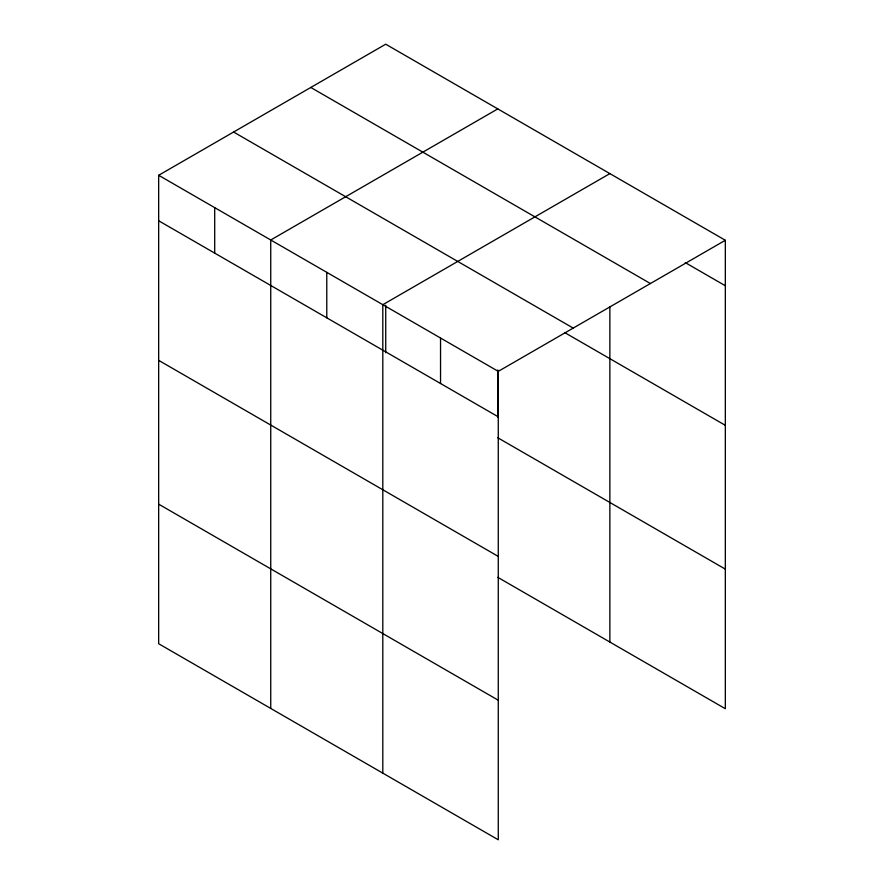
<?xml version="1.0" encoding="UTF-8"?>
<svg xmlns="http://www.w3.org/2000/svg" width="884" height="884" viewBox="0 0 884 884"><rect width="100%" height="100%" fill="white"/><g stroke="black" fill="none" stroke-linecap="round" stroke-linejoin="round"><path stroke-width="1.33" d="M158.667 175.286L498.278 371.357L498.278 839.8L158.667 643.729L158.667 175.286L385.722 44.2L725.333 240.271L725.333 708.714L497.791 577.34M497.791 108.898L270.736 239.995L270.736 708.438M609.861 173.607L382.805 304.693L382.805 773.135M498.278 371.357L725.333 240.271M685.277 262.625L725.333 285.753M310.792 87.461L650.403 283.532M233.597 132.025L573.208 328.097M564.556 332.506L725.333 425.326M158.667 220.768L498.278 416.839M497.791 437.768L725.333 569.13M158.667 360.352L498.278 556.423M158.667 504.156L498.278 700.227M609.861 306.671L609.861 642.049M497.791 369.932L497.791 417.414M440.541 338.031L440.541 383.512M385.722 305.234L385.722 352.716M326.771 272.349L326.771 317.831M214.702 207.641L214.702 253.122"/></g></svg>
